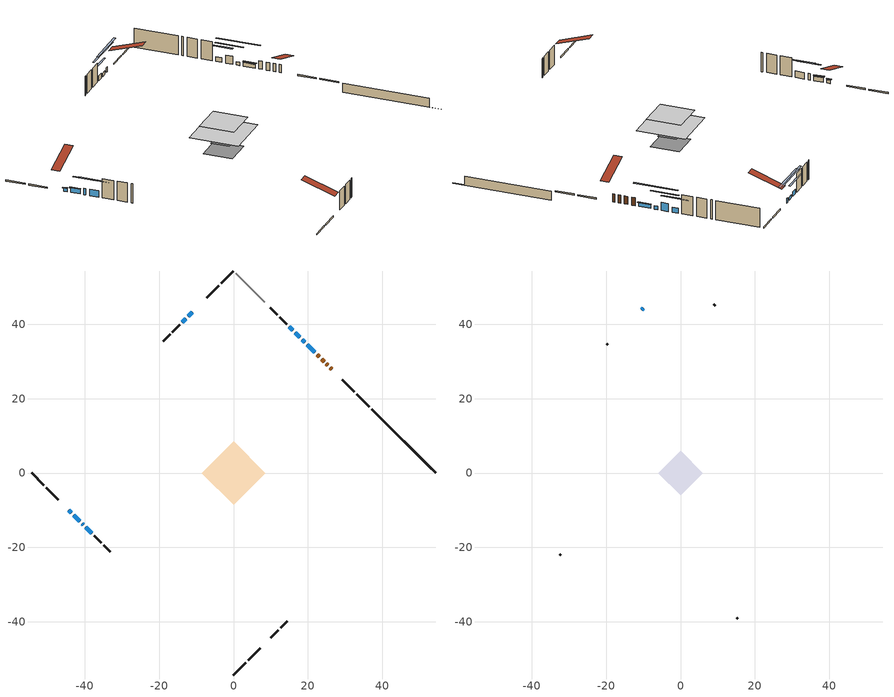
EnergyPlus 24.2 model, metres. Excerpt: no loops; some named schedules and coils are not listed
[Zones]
conditioned space
 floor outside (Floor1 construction): -3.22,0 0,3.22 3.22,0 0,-3.22 z1.47
 floor outside (Floor2 construction): -0.72,0 0,0.72 0.72,0 0,-0.72 z1.47
 floor adiabatic (AdiabaticFloorConstruction): -8.57,0 0,8.57 8.57,0 0,-8.57 z3.91
 floor foundation (Slab1 construction): -5.11,0 0,5.11 5.11,0 0,-5.11 z-0.84
 wall outside (RimJoist1 construction): 0,-54.36 3.35,-51.02 / -54.36,0 -51.02,-3.35 / 0,54.36 -3.35,51.02 / 36.51,17.86 33.16,21.2 z1.47:1.77
 wall outside (RimJoist2 construction): 4,-50.36 7.23,-47.14 / -50.36,-4 -47.14,-7.23 / -4,50.36 -7.23,47.14 / 32.5,21.86 29.28,25.08 z1.47:1.77
 wall outside (AdiabaticWallConstruction 1): 26.42,27.95 26.07,28.29 / 25.42,28.95 25.02,29.34 / 24.37,30 23.75,30.61 / 23.1,31.27 22.49,31.88 z1.47:3.5
 wall outside (AdiabaticWallConstruction): 21.83,32.53 19.78,34.58 z1.47:2.41; 19.13,35.24 18.53,35.83 z1.47:2.29; -11.12,43.24 -12.15,42.21 z1.47:2.28; -44.27,-10.09 -43.68,-10.69 z1.47:2.26; -43.02,-11.34 -41.39,-12.98 z1.47:2.61; -40.73,-13.63 -40.39,-13.97 z1.47:3.07; 17.88,36.49 16.65,37.71 z1.47:3.5; 16,38.37 14.97,39.39 / -12.81,41.56 -13.83,40.53 z1.47:2.69; -39.73,-14.63 -38.13,-16.23 z1.47:3.12
 wall outside (Wall1 construction): 10.09,-44.27 12.03,-42.34 / -37.48,-16.89 -35.54,-18.82 / -14.49,39.88 -16.42,37.94 / 14.32,40.05 12.38,41.98 z1.47:6.35
 wall outside (Wall2 construction): 12.68,-41.68 14.46,-39.9 / -34.89,-19.48 -33.11,-21.26 / -17.08,37.29 -18.86,35.51 / 11.73,42.64 9.95,44.42 z1.47:6.35
 wall foundation (FoundationWall1 construction): 37.16,17.2,-0.84 37.16,17.2,1.47 52.28,2.08,1.47 52.28,2.08,-0.74 54.36,0,-0.74 54.36,0,-0.84
 wall adiabatic (Wall4 construction): 8.35,46.01 0.66,53.71 z1.47:6.35
 window (WindowConstruction): 21.83,32.53 19.78,34.58 z1.47:2.41
 window (WindowConstruction 8): 19.13,35.24 18.53,35.83 z1.47:2.28
 window (WindowConstruction 9): -11.13,43.24 -12.15,42.21 z1.47:2.28
 window (WindowConstruction 1): -44.27,-10.09 -43.68,-10.68 z1.47:2.26
 window (WindowConstruction 2): -43.02,-11.34 -41.39,-12.98 z1.47:2.61
 window (WindowConstruction 7): -40.73,-13.63 -40.39,-13.97 z1.47:3.07
 window (WindowConstruction 3): 17.88,36.49 16.65,37.71 z1.47:3.5
 window (WindowConstruction 4): 16,38.37 14.97,39.39 z1.47:2.69
 window (WindowConstruction 5): -12.81,41.56 -13.83,40.53 z1.47:2.69
 window (WindowConstruction 6): -39.73,-14.63 -38.13,-16.23 z1.47:3.12
 door (Door): 26.42,27.95 26.07,28.29 z1.47:3.5
 door (Door 1): 25.42,28.95 25.02,29.34 z1.47:3.5
 door (Door 2): 24.36,30 23.75,30.61 z1.47:3.5
 door (Door 3): 23.1,31.27 22.49,31.88 z1.47:3.5
 ceiling adiabatic (AdiabaticFloorConstruction): 0,-8.57 8.57,0 0,8.57 -8.57,0 z3.91
attic - vented
 floor to conditioned space (Floor3 construction Reversed): -6.04,0 0,6.04 6.04,0 0,-6.04 z6.35
 wall outside (AdiabaticWallConstruction): -10.09,44.27 -10.47,43.89 z1.47:2.64
 wall outside (Wall3 construction): 15.12,-39.24 15.4,-38.96 / -32.45,-21.91 -32.17,-22.19 / -19.51,34.85 -19.79,34.57 / 9.29,45.07 9.01,45.35 z1.47:6.35
 window (WindowConstruction 10): -10.09,44.27 -10.47,43.89 z1.47:2.64
 roof outside (Roof1 construction): 9.43,-44.93,6.35 3.55,-39.05,9.12 2,-40.6,9.12 7.88,-46.48,6.35; -44.93,-9.43,6.35 -39.05,-3.55,9.12 -40.6,-2,9.12 -46.48,-7.88,6.35; -9.43,44.93,6.35 -3.55,39.05,9.12 -2,40.6,9.12 -7.88,46.48,6.35; 27.07,27.29,6.35 21.19,21.41,9.12 22.74,19.86,9.12 28.62,25.74,6.35
shading: -14.06,40.3 -6.5,47.86 -6.79,48.16 -14.35,40.59 z7.72; 19.64,34.72 21.97,32.39 22.26,32.68 19.93,35.01 z2.61; 14.94,39.42 22.72,31.64 23.01,31.94 15.23,39.71 z7.36; -15.74,38.62 -7.53,46.83 -7.82,47.12 -16.03,38.91 z7.36; -43.54,-10.83 -44.41,-9.95 -44.7,-10.24 -43.83,-11.12 z2.46; -41.25,-13.12 -43.16,-11.2 -43.45,-11.49 -41.54,-13.41 z2.81; -38.52,-15.84 -42.6,-11.77 -42.89,-12.06 -38.82,-16.13 z5.71; 14.79,39.58 19.74,34.62 20.03,34.91 15.08,39.87 z6.14; 13.11,41.26 17.86,36.5 18.15,36.79 13.4,41.55 z5.33; -15.7,38.67 -10.94,43.42 -11.23,43.71 -15.99,38.96 z5.33; -36.27,-18.1 -41.6,-12.76 -41.89,-13.05 -36.56,-18.39 z5.76
[Building]
Building 1: Terrain=Suburbs
[Site:Location]
Montreal Intl AP_QC: Latitude {deg}=45.47; Longitude {deg}=-73.74; Time Zone {hr}=-5; Elevation {m}=36; Keep Site Location Information=Yes
[Site:GroundTemperature:Shallow]
2.07863, -0.316383, -0.508184, 0.628371, 5.19101, 9.73239, 13.6695, 16.1636, 16.3755, 14.347, 10.5102, 6.10817
[Site:WaterMainsTemperature]
Calculation Method=Schedule; Temperature Schedule=mains temperature schedule
[Material] Roughness=Rough; Thermal Absorptance=0.9
Name | Thickness {m} | Conductivity {W/m-K} | Density {kg/m3} | Specific Heat {J/kg-K} | Solar Absorptance | Visible Absorptance
asphalt or fiberglass shingles | 0.00635 | 0.162714 | 1121.4 | 1465.45 | 0.4 | 0.4
ceiling loosefill ins | 0.254 | 0.0480833 | 16.02 | 1046.75 | 0.7 | 0.7
ceiling stud and cavity | 0.1397 | 0.624687 | 65.682 | 1177.47 | 0.7 | 0.7
concrete 4.0 in. | 0.1016 | 1.803125 | 2242.8 | 837.4 | 0.7 | 0.7
concrete 8.0 in. | 0.2032 | 1.803125 | 2242.8 | 837.4 | 0.7 | 0.7
door material | 0.04445 | 0.0451087 | 512.64 | 1214.23 | 0.7 | 0.7
door material 1 | 0.04445 | 0.188738 | 512.64 | 1214.23 | 0.7 | 0.7
door material 2 | 0.04445 | 0.20624 | 512.64 | 1214.23 | 0.7 | 0.7
exterior vertical ins | 0.0836817 | 0.029427 | 32.04 | 1214.23 | 0.7 | 0.7
floor covering | 0.0127 | 0.0433444 | 54.468 | 1339.84 | 0.6 | 0.6
floor rigid ins; rim joist rigid ins; wall rigid ins | 0.051816 | 0.029427 | 32.04 | 1214.23 | 0.7 | 0.7
floor rigid ins 1; wall rigid ins 2 | 0.512978 | 0.029427 | 32.04 | 1214.23 | 0.7 | 0.7
floor stud and cavity | 0.1397 | 0.0889238 | 92.3553 | 1139.71 | 0.7 | 0.7
floor stud and cavity 1 | 0.1397 | 0.0878408 | 92.3553 | 1139.71 | 0.7 | 0.7
floor stud and cavity 2 | 0.1397 | 1.75129 | 37.0049 | 1207.88 | 0.7 | 0.7
furniture material conditioned space 1 | 0.1524 | 0.115458 | 640.8 | 1214.23 | 0.6 | 0.6
gypsum board | 0.0127 | 0.160291 | 801 | 837.4 | 0.6 | 0.6
gypsum board 1 | 0.0127 | 0.160291 | 801 | 837.4 | 0.7 | 0.7
osb sheathing 0.5 in. | 0.0127 | 0.115458 | 512.64 | 1214.23 | 0.7 | 0.7
osb sheathing 0.75 in. | 0.01905 | 0.115458 | 512.64 | 1214.23 | 0.7 | 0.7
osb sheathing 2.0 in. | 0.0508 | 0.115458 | 512.64 | 1214.23 | 0.7 | 0.7
rim joist stud and cavity | 0.0508 | 0.0452492 | 125.044 | 1163.47 | 0.6 | 0.6
rim joist stud and cavity 1 | 0.0508 | 0.0408305 | 125.044 | 1163.47 | 0.6 | 0.6
wall rigid ins 1 | 0.051816 | 0.029427 | 32.04 | 1214.23 | 0.4 | 0.4
wall stud and cavity | 0.1397 | 0.234733 | 139.0536 | 1170.24 | 0.7 | 0.7
wall stud and cavity 1 | 0.1397 | 0.233353 | 139.0536 | 1170.24 | 0.7 | 0.7
wall stud and cavity 2 | 0.0889 | 6.1454 | 50.32683 | 1063.81 | 0.6 | 0.6
wall stud and cavity 3 | 0.1397 | 0.183425 | 139.0536 | 1170.24 | 0.7 | 0.7
wall stud and cavity 4 | 0.0889 | 0.380278 | 52.3479 | 1209.89 | 0.7 | 0.7
wall stud and cavity 5 | 0.0889 | 0.391764 | 83.0341 | 1211.67 | 0.7 | 0.7
wood siding | 0.0254 | 0.102417 | 544.68 | 1172.36 | 0.4 | 0.4
wood siding 1 | 0.00254 | 0.102417 | 544.68 | 1172.36 | 0.4 | 0.4
wood siding 2; wood siding 3; wood siding 4 | 0.0254 | 0.102417 | 544.68 | 1172.36 | 0.7 | 0.7
[WindowMaterial:SimpleGlazingSystem]
Name | U-Factor {W/m2-K} | Solar Heat Gain Coefficient
WindowMaterial | 3.63619 | 0.45
WindowMaterial 1 | 4.45212 | 0.43
WindowMaterial 2 | 2.063953 | 0.42
WindowMaterial 3 | 3.361376 | 0.46
WindowMaterial 4 | 3.43178 | 0.45
WindowMaterial 5 | 1.99809 | 0.43
WindowMaterial 6 | 2.21839 | 0.4
WindowMaterial 7 | 4.42259 | 0.43
WindowMaterial 8 | 3.77644 | 0.44
WindowMaterial 9 | 2.21272 | 0.4
[Construction]
AdiabaticFloorConstruction: floor stud and cavity 2, floor rigid ins 1, osb sheathing 0.75 in., floor covering
AdiabaticWallConstruction: wood siding 3, wall rigid ins 2, wall stud and cavity 4, gypsum board
AdiabaticWallConstruction 1: wood siding 4, wall rigid ins 2, wall stud and cavity 4, gypsum board
Door; Door 1: door material
Door 2: door material 1
Door 3: door material 2
Floor1 construction: floor stud and cavity, floor rigid ins, osb sheathing 0.75 in., floor covering
Floor2 construction: floor stud and cavity 1, floor rigid ins, osb sheathing 0.75 in., floor covering
Floor3 construction Reversed: gypsum board, ceiling stud and cavity, ceiling loosefill ins
FoundationWall1 construction: concrete 8.0 in., gypsum board 1
furniture construction conditioned space 1: furniture material conditioned space 1
PartitionWallConstruction: gypsum board, wall stud and cavity 5, gypsum board
RimJoist1 construction: wood siding 2, osb sheathing 2.0 in., rim joist stud and cavity
RimJoist2 construction: wood siding 2, rim joist rigid ins, osb sheathing 2.0 in., rim joist stud and cavity 1
Roof1 construction: asphalt or fiberglass shingles
Slab1 construction: concrete 4.0 in.
Wall1 construction: wood siding, wall rigid ins, osb sheathing 0.5 in., wall stud and cavity, gypsum board
Wall2 construction: wood siding, wall rigid ins, osb sheathing 0.5 in., wall stud and cavity 1, gypsum board
Wall3 construction: wood siding 1, wall stud and cavity 2
Wall4 construction: wall rigid ins 1, osb sheathing 0.5 in., wall stud and cavity 3, gypsum board
WindowConstruction: WindowMaterial
WindowConstruction 1: WindowMaterial 1
WindowConstruction 10: WindowMaterial 9
WindowConstruction 2: WindowMaterial 2
WindowConstruction 3: WindowMaterial 3
WindowConstruction 4; WindowConstruction 5: WindowMaterial 4
WindowConstruction 6: WindowMaterial 5
WindowConstruction 7: WindowMaterial 6
WindowConstruction 8: WindowMaterial 7
WindowConstruction 9: WindowMaterial 8
[Zone] Multiplier=1; Part of Total Floor Area=Yes
Name | Volume {m3}
attic - vented | 32.805
conditioned space | 507.4
[Space]
Name | Zone | Volume {m3}
attic - vented 1 | attic - vented | 32.805
conditioned space 1 | conditioned space | 507.4
[ZoneInfiltration:EffectiveLeakageArea]
infil attic - vented 1: Zone or Space=attic - vented 1; Schedule=Always On Discrete; Effective Air Leakage Area {cm2}=2916; Stack Coefficient=0.00053199; Wind Coefficient=1.55838e-05
[ZoneMixing]
whole house fan mix: Zone or Space=attic - vented; Schedule=Always On Continuous; Design Flow Rate Calculation Method=Flow/Zone; Design Flow Rate {m3/s}=0; Source Zone or Space=conditioned space
[SurfaceProperty:ExposedFoundationPerimeter]
Slab1: Exposed Perimeter Calculation Method=TotalExposedPerimeter; Total Exposed Perimeter {m}=24.323
[InternalMass] Zone or ZoneList=conditioned space; Space or SpaceList=conditioned space 1
Name | Construction | Surface Area {m2}
furniture mass conditioned space 1 | furniture construction conditioned space 1 | 88.2922
partition wall mass | PartitionWallConstruction | 220.73
[Lights]
interior lighting: Zone or ZoneList or Space or SpaceList=conditioned space 1; Schedule=interior lighting schedule; Design Level Calculation Method=LightingLevel; Lighting Level {W}=343.2; Return Air Fraction=0; Fraction Radiant=0.6; Fraction Visible=0.2; Fraction Replaceable=1
[People]
occupants: Zone or ZoneList or Space or SpaceList=conditioned space 1; Number of People Schedule=occupants schedule; Number of People Calculation Method=People; Number of People=3; Fraction Radiant=0.314171; Sensible Heat Fraction=0.56303; Activity Level Schedule=occupants activity schedule; Carbon Dioxide Generation Rate {m3/s-W}=0; Enable ASHRAE 55 Comfort Warnings=No; Mean Radiant Temperature Calculation Type=EnclosureAveraged
[ElectricEquipment] Zone or ZoneList or Space or SpaceList=conditioned space 1; Design Level Calculation Method=EquipmentLevel
Name | Schedule | Design Level {W} | Fraction Latent | Fraction Radiant | Fraction Lost
clothes dryer | clothes dryer schedule | 140.772 | 0.015 | 0.081 | 0.85
clothes washer | clothes washer schedule | 32.1985 | 0.03 | 0.162 | 0.7
cooking range | cooking range schedule | 208.969 | 0.08 | 0.432 | 0.2
dishwasher | dishwasher schedule | 66.8632 | 0.3 | 0.18 | 0.4
fridge | fridge schedule | 72.9452 | 0 | 0.6 | 0
mech vent bath fan 0 | mech vent bath fan 0 schedule | 50.2 | 0 | 0 | 1
mech vent bath fan 1 | mech vent bath fan 1 schedule | 50.2 | 0 | 0 | 1
mech vent house fan | mech vent house fan schedule | 0 | 0 | 0 | 1
mech vent house fan cfis | mech vent house fan cfis schedule | 0 | 0 | 0 | 0
mech vent range fan 0 | mech vent range fan 0 schedule | 57 | 0 | 0 | 1
misc plug loads | misc plug loads schedule | 494.7 | 0.045 | 0.513 | 0.1
whole house fan | Always On Discrete | 0 | 0 | 0 | 1
[OtherEquipment] Zone or ZoneList or Space or SpaceList=conditioned space 1; Design Level Calculation Method=EquipmentLevel
Name | Fuel Type | Schedule | Design Level {W} | Fraction Latent | Fraction Radiant | Fraction Lost
clothes dryer 1 | Electricity | clothes dryer schedule | 0 | 0.015 | 0.081 | 0.85
cooking range 1 | Electricity | cooking range schedule | 0 | 0.08 | 0.432 | 0.2
general water use latent | None | general water use schedule | 59.3978 | 1 | 0 | 0
general water use sensible | None | general water use schedule | -58.539 | 0 | 0.6 | 0
mech vent house fan latent load | None | Always On Discrete | 0 | 1 | 0 | 0
mech vent house fan sensible load | None | Always On Discrete | 0 | 0 | 0 | 0
water heater energy adjustment1 | Electricity | Always On Discrete | 0.01 | 0 | 0 | 1
[ZoneInfiltration:DesignFlowRate] Zone or ZoneList or Space or SpaceList=conditioned space 1; Schedule=Always On Discrete; Design Flow Rate Calculation Method=Flow/Zone; Design Flow Rate {m3/s}=0
infil flow; natural vent flow; whole house fan flow
[ZoneControl:Thermostat]
conditioned space Thermostat: Zone or ZoneList=conditioned space; Control Type Schedule=conditioned space Thermostat Schedule; Control 1=conditioned space temperature setpoint; Temperature Difference Between Cutout And Setpoint {deltaC}=0
[ThermostatSetpoint:DualSetpoint]
conditioned space temperature setpoint: Heating Setpoint Temperature Schedule=heating setpoint; Cooling Setpoint Temperature Schedule=cooling setpoint
[AirLoopHVAC:UnitarySystem]
unit heater unitary system: Control Type=Load; Controlling Zone or Thermostat Location=conditioned space; Dehumidification Control Type=None; Availability Schedule=Always On Discrete; Supply Fan=unit heater supply fan; Fan Placement=BlowThrough; Supply Air Fan Operating Mode Schedule=unit heater auto fan schedule; Heating Coil=unit heater htg coil; DX Heating Coil Sizing Ratio=1; Use DOAS DX Cooling Coil=No; Minimum Supply Air Temperature {C}=2; Latent Load Control=SensibleOnlyLoadControl; Cooling Supply Air Flow Rate Method=None; Heating Supply Air Flow Rate Method=SupplyAirFlowRate; Heating Supply Air Flow Rate {m3/s}=0.00141584; No Load Supply Air Flow Rate Method=SupplyAirFlowRate; No Load Supply Air Flow Rate {m3/s}=0; No Load Supply Air Flow Rate Control Set To Low Speed=Yes; Maximum Supply Air Temperature {C}=48.8889; Maximum Outdoor Dry-Bulb Temperature for Supplemental Heater Operation {C}=21; Ancillary On-Cycle Electric Power {W}=0; Ancillary Off-Cycle Electric Power {W}=0
[Zone equipment]
conditioned space: electric baseboard, unit heater unitary system
[Foundation:Kiva]
Foundation Kiva 1: Initial Indoor Air Temperature {C}=18; Wall Height Above Grade {m}=1.46999; Wall Depth Below Slab {m}=0.2032; Custom Block Material Name 1=exterior vertical ins; Custom Block Depth 1 {m}=2.30999; Custom Block X Position 1 {m}=0.2159; Custom Block Z Position 1 {m}=0
[Foundation:Kiva:Settings]
Soil Conductivity {W/m-K}=0.849921; Soil Density {kg/m3}=1842.3; Soil Specific Heat {J/kg-K}=418.7; Ground Solar Absorptivity=0.9; Ground Thermal Absorptivity=0.9; Ground Surface Roughness {m}=0.03; Far-Field Width {m}=40; Deep-Ground Boundary Condition=ZeroFlux; Deep-Ground Depth {m}=40; Minimum Cell Dimension {m}=0.2; Maximum Cell Growth Coefficient=3; Simulation Timestep=Timestep
[Exterior:Lights]
exterior lighting: Schedule=exterior lighting schedule; Design Level {W}=75.6
[EnergyManagementSystem:Sensor] Output:Variable or Output:Meter Index Key=conditioned space
Name | Output:Variable or Output:Meter
conditioned_space_clg_unmet_s | Zone Cooling Setpoint Not Met Time
conditioned_space_htg_unmet_s | Zone Heating Setpoint Not Met Time
fridge_tin_s; tin_s; tin_s_1 | Zone Mean Air Temperature
tout_s | Zone Outdoor Air Drybulb Temperature
win_s | Zone Air Humidity Ratio
[Schedule:Constant]
Name | Hourly Value
Always On Continuous; mech vent house fan schedule; mech vent house fan cfis schedule; Always On Discrete | 1
occupants activity schedule | 117.228
fridge schedule; unit heater auto fan schedule | 0
[Schedule:Week:Daily]
interior lighting schedule Week Rule - Jan1-Jan27: interior lighting schedule day, interior lighting schedule day, interior lighting schedule day, interior lighting schedule day, interior lighting schedule day, interior lighting schedule day, interior lighting schedule day, interior lighting schedule default day, interior lighting schedule default day, interior lighting schedule default day, interior lighting schedule default day, interior lighting schedule default day
interior lighting schedule Week Rule - Jan28-Feb3: interior lighting schedule day, interior lighting schedule day, interior lighting schedule day, interior lighting schedule day, interior lighting schedule day 1, interior lighting schedule day 1, interior lighting schedule day 1, interior lighting schedule default day, interior lighting schedule default day, interior lighting schedule default day, interior lighting schedule default day, interior lighting schedule default day
interior lighting schedule Week Rule - Feb4-Feb24: interior lighting schedule day 1, interior lighting schedule day 1, interior lighting schedule day 1, interior lighting schedule day 1, interior lighting schedule day 1, interior lighting schedule day 1, interior lighting schedule day 1, interior lighting schedule default day, interior lighting schedule default day, interior lighting schedule default day, interior lighting schedule default day, interior lighting schedule default day
interior lighting schedule Week Rule - Feb25-Mar3: interior lighting schedule day 1, interior lighting schedule day 1, interior lighting schedule day 1, interior lighting schedule day 1, interior lighting schedule day 2, interior lighting schedule day 2, interior lighting schedule day 2, interior lighting schedule default day, interior lighting schedule default day, interior lighting schedule default day, interior lighting schedule default day, interior lighting schedule default day
interior lighting schedule Week Rule - Mar4-Mar31: interior lighting schedule day 2, interior lighting schedule day 2, interior lighting schedule day 2, interior lighting schedule day 2, interior lighting schedule day 2, interior lighting schedule day 2, interior lighting schedule day 2, interior lighting schedule default day, interior lighting schedule default day, interior lighting schedule default day, interior lighting schedule default day, interior lighting schedule default day
interior lighting schedule Week Rule - Apr1-Apr28: interior lighting schedule day 3, interior lighting schedule day 3, interior lighting schedule day 3, interior lighting schedule day 3, interior lighting schedule day 3, interior lighting schedule day 3, interior lighting schedule day 3, interior lighting schedule default day, interior lighting schedule default day, interior lighting schedule default day, interior lighting schedule default day, interior lighting schedule default day
interior lighting schedule Week Rule - Apr29-May5: interior lighting schedule day 3, interior lighting schedule day 3, interior lighting schedule day 4, interior lighting schedule day 4, interior lighting schedule day 4, interior lighting schedule day 4, interior lighting schedule day 4, interior lighting schedule default day, interior lighting schedule default day, interior lighting schedule default day, interior lighting schedule default day, interior lighting schedule default day
interior lighting schedule Week Rule - May6-May26: interior lighting schedule day 4, interior lighting schedule day 4, interior lighting schedule day 4, interior lighting schedule day 4, interior lighting schedule day 4, interior lighting schedule day 4, interior lighting schedule day 4, interior lighting schedule default day, interior lighting schedule default day, interior lighting schedule default day, interior lighting schedule default day, interior lighting schedule default day
interior lighting schedule Week Rule - May27-Jun2: interior lighting schedule day 4, interior lighting schedule day 4, interior lighting schedule day 4, interior lighting schedule day 4, interior lighting schedule day 4, interior lighting schedule day 5, interior lighting schedule day 5, interior lighting schedule default day, interior lighting schedule default day, interior lighting schedule default day, interior lighting schedule default day, interior lighting schedule default day
interior lighting schedule Week Rule - Jun3-Jun30: interior lighting schedule day 5, interior lighting schedule day 5, interior lighting schedule day 5, interior lighting schedule day 5, interior lighting schedule day 5, interior lighting schedule day 5, interior lighting schedule day 5, interior lighting schedule default day, interior lighting schedule default day, interior lighting schedule default day, interior lighting schedule default day, interior lighting schedule default day
interior lighting schedule Week Rule - Jul1-Jul28: interior lighting schedule day 6, interior lighting schedule day 6, interior lighting schedule day 6, interior lighting schedule day 6, interior lighting schedule day 6, interior lighting schedule day 6, interior lighting schedule day 6, interior lighting schedule default day, interior lighting schedule default day, interior lighting schedule default day, interior lighting schedule default day, interior lighting schedule default day
interior lighting schedule Week Rule - Jul29-Aug4: interior lighting schedule day 6, interior lighting schedule day 6, interior lighting schedule day 6, interior lighting schedule day 7, interior lighting schedule day 7, interior lighting schedule day 7, interior lighting schedule day 7, interior lighting schedule default day, interior lighting schedule default day, interior lighting schedule default day, interior lighting schedule default day, interior lighting schedule default day
interior lighting schedule Week Rule - Aug5-Aug25: interior lighting schedule day 7, interior lighting schedule day 7, interior lighting schedule day 7, interior lighting schedule day 7, interior lighting schedule day 7, interior lighting schedule day 7, interior lighting schedule day 7, interior lighting schedule default day, interior lighting schedule default day, interior lighting schedule default day, interior lighting schedule default day, interior lighting schedule default day
interior lighting schedule Week Rule - Aug26-Sep1: interior lighting schedule day 7, interior lighting schedule day 7, interior lighting schedule day 7, interior lighting schedule day 7, interior lighting schedule day 7, interior lighting schedule day 7, interior lighting schedule day 8, interior lighting schedule default day, interior lighting schedule default day, interior lighting schedule default day, interior lighting schedule default day, interior lighting schedule default day
interior lighting schedule Week Rule - Sep2-Sep29: interior lighting schedule day 8, interior lighting schedule day 8, interior lighting schedule day 8, interior lighting schedule day 8, interior lighting schedule day 8, interior lighting schedule day 8, interior lighting schedule day 8, interior lighting schedule default day, interior lighting schedule default day, interior lighting schedule default day, interior lighting schedule default day, interior lighting schedule default day
interior lighting schedule Week Rule - Sep30-Oct6: interior lighting schedule day 8, interior lighting schedule day 9, interior lighting schedule day 9, interior lighting schedule day 9, interior lighting schedule day 9, interior lighting schedule day 9, interior lighting schedule day 9, interior lighting schedule default day, interior lighting schedule default day, interior lighting schedule default day, interior lighting schedule default day, interior lighting schedule default day
interior lighting schedule Week Rule - Oct7-Oct27: interior lighting schedule day 9, interior lighting schedule day 9, interior lighting schedule day 9, interior lighting schedule day 9, interior lighting schedule day 9, interior lighting schedule day 9, interior lighting schedule day 9, interior lighting schedule default day, interior lighting schedule default day, interior lighting schedule default day, interior lighting schedule default day, interior lighting schedule default day
interior lighting schedule Week Rule - Oct28-Nov3: interior lighting schedule day 9, interior lighting schedule day 9, interior lighting schedule day 9, interior lighting schedule day 9, interior lighting schedule day 10, interior lighting schedule day 10, interior lighting schedule day 10, interior lighting schedule default day, interior lighting schedule default day, interior lighting schedule default day, interior lighting schedule default day, interior lighting schedule default day
interior lighting schedule Week Rule - Nov4-Nov24: interior lighting schedule day 10, interior lighting schedule day 10, interior lighting schedule day 10, interior lighting schedule day 10, interior lighting schedule day 10, interior lighting schedule day 10, interior lighting schedule day 10, interior lighting schedule default day, interior lighting schedule default day, interior lighting schedule default day, interior lighting schedule default day, interior lighting schedule default day
interior lighting schedule Week Rule - Nov25-Dec1: interior lighting schedule day 10, interior lighting schedule day 10, interior lighting schedule day 10, interior lighting schedule day 10, interior lighting schedule day 10, interior lighting schedule day 10, interior lighting schedule day 11, interior lighting schedule default day, interior lighting schedule default day, interior lighting schedule default day, interior lighting schedule default day, interior lighting schedule default day
interior lighting schedule Week Rule - Dec2-Dec31: interior lighting schedule day 11, interior lighting schedule day 11, interior lighting schedule day 11, interior lighting schedule day 11, interior lighting schedule day 11, interior lighting schedule day 11, interior lighting schedule day 11, interior lighting schedule default day, interior lighting schedule default day, interior lighting schedule default day, interior lighting schedule default day, interior lighting schedule default day
occupants schedule Week Rule - Jan1-Dec31: occupants schedule day, occupants schedule day, occupants schedule day, occupants schedule day, occupants schedule day, occupants schedule day, occupants schedule day, occupants schedule default day, occupants schedule default day, occupants schedule default day, occupants schedule default day, occupants schedule default day
clothes dryer schedule Week Rule - Jan1-Dec31: clothes dryer schedule day, clothes dryer schedule day, clothes dryer schedule day, clothes dryer schedule day, clothes dryer schedule day, clothes dryer schedule day, clothes dryer schedule day, clothes dryer schedule default day, clothes dryer schedule default day, clothes dryer schedule default day, clothes dryer schedule default day, clothes dryer schedule default day
clothes washer schedule Week Rule - Jan1-Dec31: clothes washer schedule day, clothes washer schedule day, clothes washer schedule day, clothes washer schedule day, clothes washer schedule day, clothes washer schedule day, clothes washer schedule day, clothes washer schedule default day, clothes washer schedule default day, clothes washer schedule default day, clothes washer schedule default day, clothes washer schedule default day
cooking range schedule Week Rule - Jan1-Dec31: cooking range schedule day, cooking range schedule day, cooking range schedule day, cooking range schedule day, cooking range schedule day, cooking range schedule day, cooking range schedule day, cooking range schedule default day, cooking range schedule default day, cooking range schedule default day, cooking range schedule default day, cooking range schedule default day
dishwasher schedule Week Rule - Jan1-Dec31: dishwasher schedule day, dishwasher schedule day, dishwasher schedule day, dishwasher schedule day, dishwasher schedule day, dishwasher schedule day, dishwasher schedule day, dishwasher schedule default day, dishwasher schedule default day, dishwasher schedule default day, dishwasher schedule default day, dishwasher schedule default day
mech vent bath fan 0 schedule Week Rule - Jan1-Dec31: mech vent bath fan 0 schedule day, mech vent bath fan 0 schedule day, mech vent bath fan 0 schedule day, mech vent bath fan 0 schedule day, mech vent bath fan 0 schedule day, mech vent bath fan 0 schedule day, mech vent bath fan 0 schedule day, mech vent bath fan 0 schedule default day, mech vent bath fan 0 schedule default day, mech vent bath fan 0 schedule default day, mech vent bath fan 0 schedule default day, mech vent bath fan 0 schedule default day
mech vent bath fan 1 schedule Week Rule - Jan1-Dec31: mech vent bath fan 1 schedule day, mech vent bath fan 1 schedule day, mech vent bath fan 1 schedule day, mech vent bath fan 1 schedule day, mech vent bath fan 1 schedule day, mech vent bath fan 1 schedule day, mech vent bath fan 1 schedule day, mech vent bath fan 1 schedule default day, mech vent bath fan 1 schedule default day, mech vent bath fan 1 schedule default day, mech vent bath fan 1 schedule default day, mech vent bath fan 1 schedule default day
mech vent range fan 0 schedule Week Rule - Jan1-Dec31: mech vent range fan 0 schedule day, mech vent range fan 0 schedule day, mech vent range fan 0 schedule day, mech vent range fan 0 schedule day, mech vent range fan 0 schedule day, mech vent range fan 0 schedule day, mech vent range fan 0 schedule day, mech vent range fan 0 schedule default day, mech vent range fan 0 schedule default day, mech vent range fan 0 schedule default day, mech vent range fan 0 schedule default day, mech vent range fan 0 schedule default day
misc plug loads schedule Week Rule - Jan1-Dec31: misc plug loads schedule day, misc plug loads schedule day, misc plug loads schedule day, misc plug loads schedule day, misc plug loads schedule day, misc plug loads schedule day, misc plug loads schedule day, misc plug loads schedule default day, misc plug loads schedule default day, misc plug loads schedule default day, misc plug loads schedule default day, misc plug loads schedule default day
general water use schedule Week Rule - Jan1-Dec31: general water use schedule day, general water use schedule day, general water use schedule day, general water use schedule day, general water use schedule day, general water use schedule day, general water use schedule day, general water use schedule default day, general water use schedule default day, general water use schedule default day, general water use schedule default day, general water use schedule default day
exterior lighting schedule Week Rule - Jan1-Jan27: exterior lighting schedule day, exterior lighting schedule day, exterior lighting schedule day, exterior lighting schedule day, exterior lighting schedule day, exterior lighting schedule day, exterior lighting schedule day, exterior lighting schedule default day, exterior lighting schedule default day, exterior lighting schedule default day, exterior lighting schedule default day, exterior lighting schedule default day
exterior lighting schedule Week Rule - Jan28-Feb3: exterior lighting schedule day, exterior lighting schedule day, exterior lighting schedule day, exterior lighting schedule day, exterior lighting schedule day 1, exterior lighting schedule day 1, exterior lighting schedule day 1, exterior lighting schedule default day, exterior lighting schedule default day, exterior lighting schedule default day, exterior lighting schedule default day, exterior lighting schedule default day
exterior lighting schedule Week Rule - Feb4-Feb24: exterior lighting schedule day 1, exterior lighting schedule day 1, exterior lighting schedule day 1, exterior lighting schedule day 1, exterior lighting schedule day 1, exterior lighting schedule day 1, exterior lighting schedule day 1, exterior lighting schedule default day, exterior lighting schedule default day, exterior lighting schedule default day, exterior lighting schedule default day, exterior lighting schedule default day
exterior lighting schedule Week Rule - Feb25-Mar3: exterior lighting schedule day 1, exterior lighting schedule day 1, exterior lighting schedule day 1, exterior lighting schedule day 1, exterior lighting schedule day 2, exterior lighting schedule day 2, exterior lighting schedule day 2, exterior lighting schedule default day, exterior lighting schedule default day, exterior lighting schedule default day, exterior lighting schedule default day, exterior lighting schedule default day
exterior lighting schedule Week Rule - Mar4-Mar31: exterior lighting schedule day 2, exterior lighting schedule day 2, exterior lighting schedule day 2, exterior lighting schedule day 2, exterior lighting schedule day 2, exterior lighting schedule day 2, exterior lighting schedule day 2, exterior lighting schedule default day, exterior lighting schedule default day, exterior lighting schedule default day, exterior lighting schedule default day, exterior lighting schedule default day
[Schedule:Year]
interior lighting schedule: interior lighting schedule Week Rule - Jan1-Jan27, 1, 1, 1, 27, interior lighting schedule Week Rule - Jan28-Feb3, 1, 28, 2, 3, interior lighting schedule Week Rule - Feb4-Feb24, 2, 4, 2, 24, interior lighting schedule Week Rule - Feb25-Mar3, 2, 25, 3, 3, interior lighting schedule Week Rule - Mar4-Mar31, 3, 4, 3, 31, interior lighting schedule Week Rule - Apr1-Apr28, 4, 1, 4, 28, interior lighting schedule Week Rule - Apr29-May5, 4, 29, 5, 5, interior lighting schedule Week Rule - May6-May26, 5, 6, 5, 26, interior lighting schedule Week Rule - May27-Jun2, 5, 27, 6, 2, interior lighting schedule Week Rule - Jun3-Jun30, 6, 3, 6, 30, interior lighting schedule Week Rule - Jul1-Jul28, 7, 1, 7, 28, interior lighting schedule Week Rule - Jul29-Aug4, 7, 29, 8, 4, interior lighting schedule Week Rule - Aug5-Aug25, 8, 5, 8, 25, interior lighting schedule Week Rule - Aug26-Sep1, 8, 26, 9, 1, interior lighting schedule Week Rule - Sep2-Sep29, 9, 2, 9, 29, interior lighting schedule Week Rule - Sep30-Oct6, 9, 30, 10, 6, interior lighting schedule Week Rule - Oct7-Oct27, 10, 7, 10, 27, interior lighting schedule Week Rule - Oct28-Nov3, 10, 28, 11, 3, interior lighting schedule Week Rule - Nov4-Nov24, 11, 4, 11, 24, interior lighting schedule Week Rule - Nov25-Dec1, 11, 25, 12, 1, interior lighting schedule Week Rule - Dec2-Dec31, 12, 2, 12, 31
occupants schedule: occupants schedule Week Rule - Jan1-Dec31, 1, 1, 12, 31
clothes dryer schedule: clothes dryer schedule Week Rule - Jan1-Dec31, 1, 1, 12, 31
clothes washer schedule: clothes washer schedule Week Rule - Jan1-Dec31, 1, 1, 12, 31
cooking range schedule: cooking range schedule Week Rule - Jan1-Dec31, 1, 1, 12, 31
dishwasher schedule: dishwasher schedule Week Rule - Jan1-Dec31, 1, 1, 12, 31
mech vent bath fan 0 schedule: mech vent bath fan 0 schedule Week Rule - Jan1-Dec31, 1, 1, 12, 31
mech vent bath fan 1 schedule: mech vent bath fan 1 schedule Week Rule - Jan1-Dec31, 1, 1, 12, 31
mech vent range fan 0 schedule: mech vent range fan 0 schedule Week Rule - Jan1-Dec31, 1, 1, 12, 31
misc plug loads schedule: misc plug loads schedule Week Rule - Jan1-Dec31, 1, 1, 12, 31
general water use schedule: general water use schedule Week Rule - Jan1-Dec31, 1, 1, 12, 31
exterior lighting schedule: exterior lighting schedule Week Rule - Jan1-Jan27, 1, 1, 1, 27, exterior lighting schedule Week Rule - Jan28-Feb3, 1, 28, 2, 3, exterior lighting schedule Week Rule - Feb4-Feb24, 2, 4, 2, 24, exterior lighting schedule Week Rule - Feb25-Mar3, 2, 25, 3, 3, exterior lighting schedule Week Rule - Mar4-Mar31, 3, 4, 3, 31, exterior lighting schedule Week Rule - Apr1-Apr28, 4, 1, 4, 28, exterior lighting schedule Week Rule - Apr29-May5, 4, 29, 5, 5, exterior lighting schedule Week Rule - May6-May26, 5, 6, 5, 26, exterior lighting schedule Week Rule - May27-Jun2, 5, 27, 6, 2, exterior lighting schedule Week Rule - Jun3-Jun30, 6, 3, 6, 30, exterior lighting schedule Week Rule - Jul1-Jul28, 7, 1, 7, 28, exterior lighting schedule Week Rule - Jul29-Aug4, 7, 29, 8, 4, exterior lighting schedule Week Rule - Aug5-Aug25, 8, 5, 8, 25, exterior lighting schedule Week Rule - Aug26-Sep1, 8, 26, 9, 1, exterior lighting schedule Week Rule - Sep2-Sep29, 9, 2, 9, 29, exterior lighting schedule Week Rule - Sep30-Oct6, 9, 30, 10, 6, exterior lighting schedule Week Rule - Oct7-Oct27, 10, 7, 10, 27, exterior lighting schedule Week Rule - Oct28-Nov3, 10, 28, 11, 3, exterior lighting schedule Week Rule - Nov4-Nov24, 11, 4, 11, 24, exterior lighting schedule Week Rule - Nov25-Dec1, 11, 25, 12, 1, exterior lighting schedule Week Rule - Dec2-Dec31, 12, 2, 12, 31
[Schedule:Compact]
conditioned space Thermostat Schedule: Through: 12/31, For: AllDays, Until: 24:00, 4
mains temperature schedule: Through: 01/01, For: AllDays, Until: 24:00, 6.56833, Through: 01/02, For: AllDays, Until: 24:00, 6.48722, Through: 01/03, For: AllDays, Until: 24:00, 6.40722, Through: 01/04, For: AllDays, Until: 24:00, 6.32889, Through: 01/05, For: AllDays, Until: 24:00, 6.25167, Through: 01/06, For: AllDays, Until: 24:00, 6.17611, Through: 01/07, For: AllDays, Until: 24:00, 6.10222, Through: 01/08, For: AllDays, Until: 24:00, 6.02944, Through: 01/09, For: AllDays, Until: 24:00, 5.95833, Through: 01/10, For: AllDays, Until: 24:00, 5.88889, Through: 01/11, For: AllDays, Until: 24:00, 5.82056, Through: 01/12, For: AllDays, Until: 24:00, 5.75444, Through: 01/13, For: AllDays, Until: 24:00, 5.68944, Through: 01/14, For: AllDays, Until: 24:00, 5.62611, Through: 01/15, For: AllDays, Until: 24:00, 5.56444, Through: 01/16, For: AllDays, Until: 24:00, 5.50444, Through: 01/17, For: AllDays, Until: 24:00, 5.44611, Through: 01/18, For: AllDays, Until: 24:00, 5.38944, Through: 01/19, For: AllDays, Until: 24:00, 5.33389, Through: 01/20, For: AllDays, Until: 24:00, 5.28111, Through: 01/21, For: AllDays, Until: 24:00, 5.22944, Through: 01/22, For: AllDays, Until: 24:00, 5.17944, Through: 01/23, For: AllDays, Until: 24:00, 5.13111, Through: 01/24, For: AllDays, Until: 24:00, 5.085, Through: 01/25, For: AllDays, Until: 24:00, 5.04056, Through: 01/26, For: AllDays, Until: 24:00, 4.99778, Through: 01/27, For: AllDays, Until: 24:00, 4.95667, Through: 01/28, For: AllDays, Until: 24:00, 4.91778, Through: 01/29, For: AllDays, Until: 24:00, 4.88056, Through: 01/30, For: AllDays, Until: 24:00, 4.845, Through: 01/31, For: AllDays, Until: 24:00, 4.81167, Through: 02/01, For: AllDays, Until: 24:00, 4.77944, Through: 02/02, For: AllDays, Until: 24:00, 4.75, Through: 02/03, For: AllDays, Until: 24:00, 4.72167, Through: 02/04, For: AllDays, Until: 24:00, 4.69611, Through: 02/05, For: AllDays, Until: 24:00, 4.67167, Through: 02/06, For: AllDays, Until: 24:00, 4.64944, Through: 02/07, For: AllDays, Until: 24:00, 4.62889, Through: 02/08, For: AllDays, Until: 24:00, 4.61056, Through: 02/09, For: AllDays, Until: 24:00, 4.59389, Through: 02/10, For: AllDays, Until: 24:00, 4.57944, Through: 02/11, For: AllDays, Until: 24:00, 4.56667, Through: 02/12, For: AllDays, Until: 24:00, 4.55611, Through: 02/13, For: AllDays, Until: 24:00, 4.54722, Through: 02/14, For: AllDays, Until: 24:00, 4.54056, Through: 02/15, For: AllDays, Until: 24:00, 4.53556, Through: 02/16, For: AllDays, Until: 24:00, 4.53278, Through: 02/17, For: AllDays, Until: 24:00, 4.53167, Through: 02/18, For: AllDays, Until: 24:00, 4.53278, Through: 02/19, For: AllDays, Until: 24:00, 4.53556, Through: 02/20, For: AllDays, Until: 24:00, 4.54056, Through: 02/21, For: AllDays, Until: 24:00, 4.54722, Through: 02/22, For: AllDays, Until: 24:00, 4.55611, Through: 02/23, For: AllDays, Until: 24:00, 4.56667, Through: 02/24, For: AllDays, Until: 24:00, 4.57944, Through: 02/25, For: AllDays, Until: 24:00, 4.59389, Through: 02/26, For: AllDays, Until: 24:00, 4.61056, Through: 02/27, For: AllDays, Until: 24:00, 4.62889, Through: 02/28, For: AllDays, Until: 24:00, 4.64889, Through: 03/01, For: AllDays, Until: 24:00, 4.67111, Through: 03/02, For: AllDays, Until: 24:00, 4.69556, Through: 03/03, For: AllDays, Until: 24:00, 4.72167, Through: 03/04, For: AllDays, Until: 24:00, 4.74944, Through: 03/05, For: AllDays, Until: 24:00, 4.77944, Through: 03/06, For: AllDays, Until: 24:00, 4.81111, Through: 03/07, For: AllDays, Until: 24:00, 4.84444, Through: 03/08, For: AllDays, Until: 24:00, 4.88, Through: 03/09, For: AllDays, Until: 24:00, 4.91722, Through: 03/10, For: AllDays, Until: 24:00, 4.95611, Through: 03/11, For: AllDays, Until: 24:00, 4.99722, Through: 03/12, For: AllDays, Until: 24:00, 5.04, Through: 03/13, For: AllDays, Until: 24:00, 5.08444, Through: 03/14, For: AllDays, Until: 24:00, 5.13056, Through: 03/15, For: AllDays, Until: 24:00, 5.17889, Through: 03/16, For: AllDays, Until: 24:00, 5.22833, Through: 03/17, For: AllDays, Until: 24:00, 5.28, Through: 03/18, For: AllDays, Until: 24:00, 5.33333, Through: 03/19, For: AllDays, Until: 24:00, 5.38833, Through: 03/20, For: AllDays, Until: 24:00, 5.445, Through: 03/21, For: AllDays, Until: 24:00, 5.50333, Through: 03/22, For: AllDays, Until: 24:00, 5.56333, Through: 03/23, For: AllDays, Until: 24:00, 5.625, Through: 03/24, For: AllDays, Until: 24:00, 5.68833, Through: 03/25, For: AllDays, Until: 24:00, 5.75333, Through: 03/26, For: AllDays, Until: 24:00, 5.81944, Through: 03/27, For: AllDays, Until: 24:00, 5.88778, Through: 03/28, For: AllDays, Until: 24:00, 5.95722, Through: 03/29, For: AllDays, Until: 24:00, 6.02833, Through: 03/30, For: AllDays, Until: 24:00, 6.10111, Through: 03/31, For: AllDays, Until: 24:00, 6.175, Through: 04/01, For: AllDays, Until: 24:00, 6.25056, Through: 04/02, For: AllDays, Until: 24:00, 6.32778, Through: 04/03, For: AllDays, Until: 24:00, 6.40611, Through: 04/04, For: AllDays, Until: 24:00, 6.48556, Through: 04/05, For: AllDays, Until: 24:00, 6.56722, Through: 04/06, For: AllDays, Until: 24:00, 6.64944, Through: 04/07, For: AllDays, Until: 24:00, 6.73333, Through: 04/08, For: AllDays, Until: 24:00, 6.81833, Through: 04/09, For: AllDays, Until: 24:00, 6.905, Through: 04/10, For: AllDays, Until: 24:00, 6.99278, Through: 04/11, For: AllDays, Until: 24:00, 7.08111, Through: 04/12, For: AllDays, Until: 24:00, 7.17167, Through: 04/13, For: AllDays, Until: 24:00, 7.26278, Through: 04/14, For: AllDays, Until: 24:00, 7.355, Through: 04/15, For: AllDays, Until: 24:00, 7.44833, Through: 04/16, For: AllDays, Until: 24:00, 7.54278, Through: 04/17, For: AllDays, Until: 24:00, 7.63889, Through: 04/18, For: AllDays, Until: 24:00, 7.735, Through: 04/19, For: AllDays, Until: 24:00, 7.83278, Through: 04/20, For: AllDays, Until: 24:00, 7.93167, Through: 04/21, For: AllDays, Until: 24:00, 8.03111, Through: 04/22, For: AllDays, Until: 24:00, 8.13167, Through: 04/23, For: AllDays, Until: 24:00, 8.23278, Through: 04/24, For: AllDays, Until: 24:00, 8.335, Through: 04/25, For: AllDays, Until: 24:00, 8.43778, Through: 04/26, For: AllDays, Until: 24:00, 8.54167, Through: 04/27, For: AllDays, Until: 24:00, 8.64611, Through: 04/28, For: AllDays, Until: 24:00, 8.75167, Through: 04/29, For: AllDays, Until: 24:00, 8.85778, Through: 04/30, For: AllDays, Until: 24:00, 8.96444, Through: 05/01, For: AllDays, Until: 24:00, 9.07167, Through: 05/02, For: AllDays, Until: 24:00, 9.17944, Through: 05/03, For: AllDays, Until: 24:00, 9.28778, Through: 05/04, For: AllDays, Until: 24:00, 9.39667, Through: 05/05, For: AllDays, Until: 24:00, 9.50667, Through: 05/06, For: AllDays, Until: 24:00, 9.61667, Through: 05/07, For: AllDays, Until: 24:00, 9.72667, Through: 05/08, For: AllDays, Until: 24:00, 9.83778, Through: 05/09, For: AllDays, Until: 24:00, 9.94889, Through: 05/10, For: AllDays, Until: 24:00, 10.0606, Through: 05/11, For: AllDays, Until: 24:00, 10.1722, Through: 05/12, For: AllDays, Until: 24:00, 10.2844, Through: 05/13, For: AllDays, Until: 24:00, 10.3967, Through: 05/14, For: AllDays, Until: 24:00, 10.5094, Through: 05/15, For: AllDays, Until: 24:00, 10.6222, Through: 05/16, For: AllDays, Until: 24:00, 10.735, Through: 05/17, For: AllDays, Until: 24:00, 10.8478, Through: 05/18, For: AllDays, Until: 24:00, 10.9611, Through: 05/19, For: AllDays, Until: 24:00, 11.0744, Through: 05/20, For: AllDays, Until: 24:00, 11.1872, Through: 05/21, For: AllDays, Until: 24:00, 11.3006, Through: 05/22, For: AllDays, Until: 24:00, 11.4133, Through: 05/23, For: AllDays, Until: 24:00, 11.5267, Through: 05/24, For: AllDays, Until: 24:00, 11.6394, Through: 05/25, For: AllDays, Until: 24:00, 11.7522, Through: 05/26, For: AllDays, Until: 24:00, 11.8644, Through: 05/27, For: AllDays, Until: 24:00, 11.9767, Through: 05/28, For: AllDays, Until: 24:00, 12.0889, Through: 05/29, For: AllDays, Until: 24:00, 12.2006, Through: 05/30, For: AllDays, Until: 24:00, 12.3122, Through: 05/31, For: AllDays, Until: 24:00, 12.4228, Through: 06/01, For: AllDays, Until: 24:00, 12.5339, Through: 06/02, For: AllDays, Until: 24:00, 12.6439, Through: 06/03, For: AllDays, Until: 24:00, 12.7539, Through: 06/04, For: AllDays, Until: 24:00, 12.8628, Through: 06/05, For: AllDays, Until: 24:00, 12.9717, Through: 06/06, For: AllDays, Until: 24:00, 13.08, Through: 06/07, For: AllDays, Until: 24:00, 13.1878, Through: 06/08, For: AllDays, Until: 24:00, 13.2944, Through: 06/09, For: AllDays, Until: 24:00, 13.4011, Through: 06/10, For: AllDays, Until: 24:00, 13.5067, Through: 06/11, For: AllDays, Until: 24:00, 13.6117, Through: 06/12, For: AllDays, Until: 24:00, 13.7156, Through: 06/13, For: AllDays, Until: 24:00, 13.8194, Through: 06/14, For: AllDays, Until: 24:00, 13.9222, Through: 06/15, For: AllDays, Until: 24:00, 14.0239, Through: 06/16, For: AllDays, Until: 24:00, 14.125, Through: 06/17, For: AllDays, Until: 24:00, 14.225, Through: 06/18, For: AllDays, Until: 24:00, 14.3239, Through: 06/19, For: AllDays, Until: 24:00, 14.4222, Through: 06/20, For: AllDays, Until: 24:00, 14.5194, Through: 06/21, For: AllDays, Until: 24:00, 14.6156, Through: 06/22, For: AllDays, Until: 24:00, 14.7106, Through: 06/23, For: AllDays, Until: 24:00, 14.805, Through: 06/24, For: AllDays, Until: 24:00, 14.8978, Through: 06/25, For: AllDays, Until: 24:00, 14.9894, Through: 06/26, For: AllDays, Until: 24:00, 15.0806, Through: 06/27, For: AllDays, Until: 24:00, 15.17, Through: 06/28, For: AllDays, Until: 24:00, 15.2583, Through: 06/29, For: AllDays, Until: 24:00, 15.3456, Through: 06/30, For: AllDays, Until: 24:00, 15.4311, Through: 07/01, For: AllDays, Until: 24:00, 15.5161, Through: 07/02, For: AllDays, Until: 24:00, 15.5989, Through: 07/03, For: AllDays, Until: 24:00, 15.6811, Through: 07/04, For: AllDays, Until: 24:00, 15.7617, Through: 07/05, For: AllDays, Until: 24:00, 15.8411, Through: 07/06, For: AllDays, Until: 24:00, 15.9189, Through: 07/07, For: AllDays, Until: 24:00, 15.995, Through: 07/08, For: AllDays, Until: 24:00, 16.07, Through: 07/09, For: AllDays, Until: 24:00, 16.1433, Through: 07/10, For: AllDays, Until: 24:00, 16.2156, Through: 07/11, For: AllDays, Until: 24:00, 16.2861, Through: 07/12, For: AllDays, Until: 24:00, 16.355, Through: 07/13, For: AllDays, Until: 24:00, 16.4222, Through: 07/14, For: AllDays, Until: 24:00, 16.4878, Through: 07/15, For: AllDays, Until: 24:00, 16.5522, Through: 07/16, For: AllDays, Until: 24:00, 16.615, Through: 07/17, For: AllDays, Until: 24:00, 16.6756, Through: 07/18, For: AllDays, Until: 24:00, 16.735, Through: 07/19, For: AllDays, Until: 24:00, 16.7928, Through: 07/20, For: AllDays, Until: 24:00, 16.8489, Through: 07/21, For: AllDays, Until: 24:00, 16.9028, Through: 07/22, For: AllDays, Until: 24:00, 16.9556, Through: 07/23, For: AllDays, Until: 24:00, 17.0061, Through: 07/24, For: AllDays, Until: 24:00, 17.0556, Through: 07/25, For: AllDays, Until: 24:00, 17.1028, Through: 07/26, For: AllDays, Until: 24:00, 17.1483, Through: 07/27, For: AllDays, Until: 24:00, 17.1917, Through: 07/28, For: AllDays, Until: 24:00, 17.2339, Through: 07/29, For: AllDays, Until: 24:00, 17.2739, Through: 07/30, For: AllDays, Until: 24:00, 17.3122, Through: 07/31, For: AllDays, Until: 24:00, 17.3489, Through: 08/01, For: AllDays, Until: 24:00, 17.3833, Through: 08/02, For: AllDays, Until: 24:00, 17.4161, Through: 08/03, For: AllDays, Until: 24:00, 17.4467, Through: 08/04, For: AllDays, Until: 24:00, 17.4761, Through: 08/05, For: AllDays, Until: 24:00, 17.5028, Through: 08/06, For: AllDays, Until: 24:00, 17.5283, Through: 08/07, For: AllDays, Until: 24:00, 17.5517, Through: 08/08, For: AllDays, Until: 24:00, 17.5728, Through: 08/09, For: AllDays, Until: 24:00, 17.5922, Through: 08/10, For: AllDays, Until: 24:00, 17.61, Through: 08/11, For: AllDays, Until: 24:00, 17.6256, Through: 08/12, For: AllDays, Until: 24:00, 17.6394, Through: 08/13, For: AllDays, Until: 24:00, 17.6511, Through: 08/14, For: AllDays, Until: 24:00, 17.6611, Through: 08/15, For: AllDays, Until: 24:00, 17.6689, Through: 08/16, For: AllDays, Until: 24:00, 17.675, Through: 08/17, For: AllDays, Until: 24:00, 17.6789, Through: 08/18, For: AllDays, Until: 24:00, 17.6811, Through: 08/19, For: AllDays, Until: 24:00, 17.6811, Through: 08/20, For: AllDays, Until: 24:00, 17.6794, Through: 08/21, For: AllDays, Until: 24:00, 17.6756, Through: 08/22, For: AllDays, Until: 24:00, 17.67, Through: 08/23, For: AllDays, Until: 24:00, 17.6622, Through: 08/24, For: AllDays, Until: 24:00, 17.6528, Through: 08/25, For: AllDays, Until: 24:00, 17.6411, Through: 08/26, For: AllDays, Until: 24:00, 17.6278, Through: 08/27, For: AllDays, Until: 24:00, 17.6122, Through: 08/28, For: AllDays, Until: 24:00, 17.595, Through: 08/29, For: AllDays, Until: 24:00, 17.5756, Through: 08/30, For: AllDays, Until: 24:00, 17.5544, Through: 08/31, For: AllDays, Until: 24:00, 17.5311, Through: 09/01, For: AllDays, Until: 24:00, 17.5061, Through: 09/02, For: AllDays, Until: 24:00, 17.4794, Through: 09/03, For: AllDays, Until: 24:00, 17.4506, Through: 09/04, For: AllDays, Until: 24:00, 17.42, Through: 09/05, For: AllDays, Until: 24:00, 17.3878, Through: 09/06, For: AllDays, Until: 24:00, 17.3533, Through: 09/07, For: AllDays, Until: 24:00, 17.3172, Through: 09/08, For: AllDays, Until: 24:00, 17.2789, Through: 09/09, For: AllDays, Until: 24:00, 17.2389, Through: 09/10, For: AllDays, Until: 24:00, 17.1972, Through: 09/11, For: AllDays, Until: 24:00, 17.1539, Through: 09/12, For: AllDays, Until: 24:00, 17.1083, Through: 09/13, For: AllDays, Until: 24:00, 17.0617, Through: 09/14, For: AllDays, Until: 24:00, 17.0128, Through: 09/15, For: AllDays, Until: 24:00, 16.9622, Through: 09/16, For: AllDays, Until: 24:00, 16.9094, Through: 09/17, For: AllDays, Until: 24:00, 16.8556, Through: 09/18, For: AllDays, Until: 24:00, 16.8, Through: 09/19, For: AllDays, Until: 24:00, 16.7422, Through: 09/20, For: AllDays, Until: 24:00, 16.6833, Through: 09/21, For: AllDays, Until: 24:00, 16.6228, Through: 09/22, For: AllDays, Until: 24:00, 16.56, Through: 09/23, For: AllDays, Until: 24:00, 16.4961, Through: 09/24, For: AllDays, Until: 24:00, 16.4306, Through: 09/25, For: AllDays, Until: 24:00, 16.3633, Through: 09/26, For: AllDays, Until: 24:00, 16.295, Through: 09/27, For: AllDays, Until: 24:00, 16.2244, Through: 09/28, For: AllDays, Until: 24:00, 16.1528, Through: 09/29, For: AllDays, Until: 24:00, 16.0794, Through: 09/30, For: AllDays, Until: 24:00, 16.0044, Through: 10/01, For: AllDays, Until: 24:00, 15.9283, Through: 10/02, For: AllDays, Until: 24:00, 15.8511, Through: 10/03, For: AllDays, Until: 24:00, 15.7717, Through: 10/04, For: AllDays, Until: 24:00, 15.6917, Through: 10/05, For: AllDays, Until: 24:00, 15.6094, Through: 10/06, For: AllDays, Until: 24:00, 15.5267, Through: 10/07, For: AllDays, Until: 24:00, 15.4422, Through: 10/08, For: AllDays, Until: 24:00, 15.3567, Through: 10/09, For: AllDays, Until: 24:00, 15.2694, Through: 10/10, For: AllDays, Until: 24:00, 15.1811, Through: 10/11, For: AllDays, Until: 24:00, 15.0917, Through: 10/12, For: AllDays, Until: 24:00, 15.0011, Through: 10/13, For: AllDays, Until: 24:00, 14.9094, Through: 10/14, For: AllDays, Until: 24:00, 14.8167, Through: 10/15, For: AllDays, Until: 24:00, 14.7228, Through: 10/16, For: AllDays, Until: 24:00, 14.6278, Through: 10/17, For: AllDays, Until: 24:00, 14.5317, Through: 10/18, For: AllDays, Until: 24:00, 14.4344, Through: 10/19, For: AllDays, Until: 24:00, 14.3367, Through: 10/20, For: AllDays, Until: 24:00, 14.2378, Through: 10/21, For: AllDays, Until: 24:00, 14.1378, Through: 10/22, For: AllDays, Until: 24:00, 14.0367, Through: 10/23, For: AllDays, Until: 24:00, 13.935, Through: 10/24, For: AllDays, Until: 24:00, 13.8322, Through: 10/25, For: AllDays, Until: 24:00, 13.7289, Through: 10/26, For: AllDays, Until: 24:00, 13.625, Through: 10/27, For: AllDays, Until: 24:00, 13.52, Through: 10/28, For: AllDays, Until: 24:00, 13.4144, Through: 10/29, For: AllDays, Until: 24:00, 13.3083, Through: 10/30, For: AllDays, Until: 24:00, 13.2011, Through: 10/31, For: AllDays, Until: 24:00, 13.0939, Through: 11/01, For: AllDays, Until: 24:00, 12.9856, Through: 11/02, For: AllDays, Until: 24:00, 12.8767, Through: 11/03, For: AllDays, Until: 24:00, 12.7678, Through: 11/04, For: AllDays, Until: 24:00, 12.6578, Through: 11/05, For: AllDays, Until: 24:00, 12.5478, Through: 11/06, For: AllDays, Until: 24:00, 12.4372, Through: 11/07, For: AllDays, Until: 24:00, 12.3261, Through: 11/08, For: AllDays, Until: 24:00, 12.215, Through: 11/09, For: AllDays, Until: 24:00, 12.1033, Through: 11/10, For: AllDays, Until: 24:00, 11.9911, Through: 11/11, For: AllDays, Until: 24:00, 11.8789, Through: 11/12, For: AllDays, Until: 24:00, 11.7667, Through: 11/13, For: AllDays, Until: 24:00, 11.6539, Through: 11/14, For: AllDays, Until: 24:00, 11.5411, Through: 11/15, For: AllDays, Until: 24:00, 11.4278, Through: 11/16, For: AllDays, Until: 24:00, 11.315, Through: 11/17, For: AllDays, Until: 24:00, 11.2017, Through: 11/18, For: AllDays, Until: 24:00, 11.0889, Through: 11/19, For: AllDays, Until: 24:00, 10.9756, Through: 11/20, For: AllDays, Until: 24:00, 10.8622, Through: 11/21, For: AllDays, Until: 24:00, 10.7494, Through: 11/22, For: AllDays, Until: 24:00, 10.6367, Through: 11/23, For: AllDays, Until: 24:00, 10.5239, Through: 11/24, For: AllDays, Until: 24:00, 10.4111, Through: 11/25, For: AllDays, Until: 24:00, 10.2989, Through: 11/26, For: AllDays, Until: 24:00, 10.1867, Through: 11/27, For: AllDays, Until: 24:00, 10.0744, Through: 11/28, For: AllDays, Until: 24:00, 9.96333, Through: 11/29, For: AllDays, Until: 24:00, 9.85167, Through: 11/30, For: AllDays, Until: 24:00, 9.74111, Through: 12/01, For: AllDays, Until: 24:00, 9.63056, Through: 12/02, For: AllDays, Until: 24:00, 9.52056, Through: 12/03, For: AllDays, Until: 24:00, 9.41111, Through: 12/04, For: AllDays, Until: 24:00, 9.30167, Through: 12/05, For: AllDays, Until: 24:00, 9.19333, Through: 12/06, For: AllDays, Until: 24:00, 9.08556, Through: 12/07, For: AllDays, Until: 24:00, 8.97778, Through: 12/08, For: AllDays, Until: 24:00, 8.87111, Through: 12/09, For: AllDays, Until: 24:00, 8.765, Through: 12/10, For: AllDays, Until: 24:00, 8.66, Through: 12/11, For: AllDays, Until: 24:00, 8.555, Through: 12/12, For: AllDays, Until: 24:00, 8.45111, Through: 12/13, For: AllDays, Until: 24:00, 8.34833, Through: 12/14, For: AllDays, Until: 24:00, 8.24611, Through: 12/15, For: AllDays, Until: 24:00, 8.14444, Through: 12/16, For: AllDays, Until: 24:00, 8.04389, Through: 12/17, For: AllDays, Until: 24:00, 7.94444, Through: 12/18, For: AllDays, Until: 24:00, 7.84556, Through: 12/19, For: AllDays, Until: 24:00, 7.74778, Through: 12/20, For: AllDays, Until: 24:00, 7.65111, Through: 12/21, For: AllDays, Until: 24:00, 7.555, Through: 12/22, For: AllDays, Until: 24:00, 7.46056, Through: 12/23, For: AllDays, Until: 24:00, 7.36667, Through: 12/24, For: AllDays, Until: 24:00, 7.27444, Through: 12/25, For: AllDays, Until: 24:00, 7.18278, Through: 12/26, For: AllDays, Until: 24:00, 7.09278, Through: 12/27, For: AllDays, Until: 24:00, 7.00389, Through: 12/28, For: AllDays, Until: 24:00, 6.91611, Through: 12/29, For: AllDays, Until: 24:00, 6.82944, Through: 12/30, For: AllDays, Until: 24:00, 6.74389, Through: 12/31, For: AllDays, Until: 24:00, 6.66
